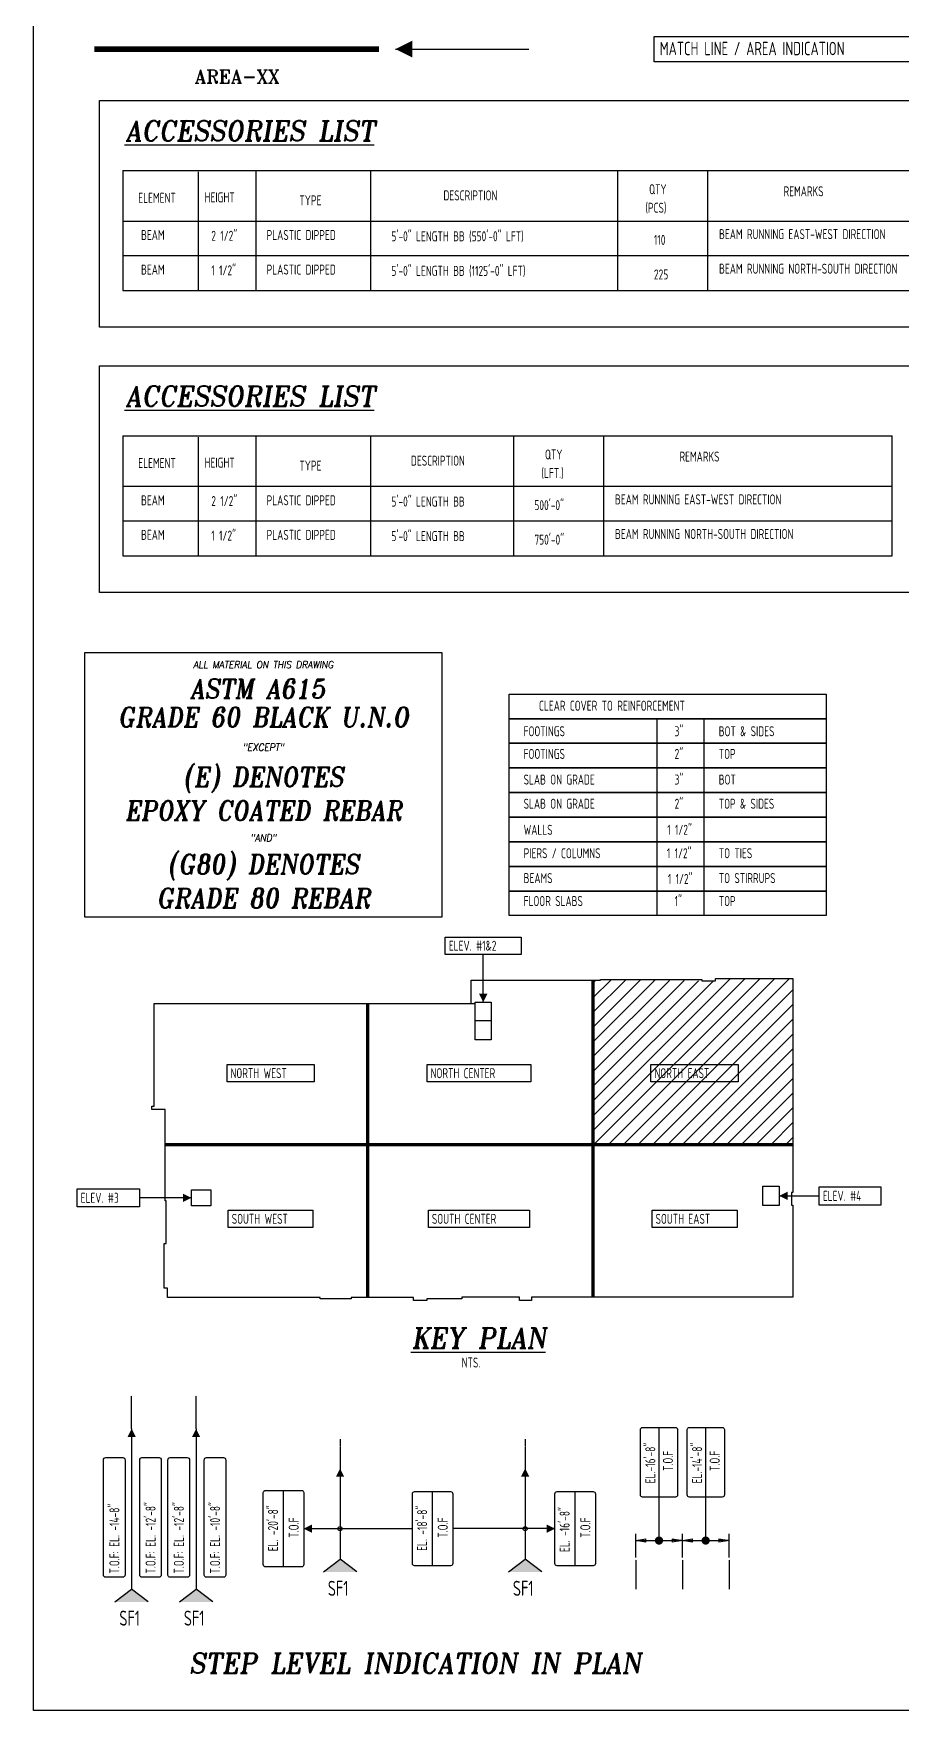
# Model space of a CAD drawing. Header units: inches. Extents: x -3675 to 25720, y -2273 to 5046.
# Drawn here: x -3122 to -2342, y -2273 to -767 of the extents above; entities that cross this region are included whole.
import ezdxf
from ezdxf.enums import TextEntityAlignment as Align

# ---------------------------------------------------------------- set-up
doc = ezdxf.new("R2010")
doc.units = ezdxf.units.IN
doc.header["$LTSCALE"] = 0.025
doc.header["$MEASUREMENT"] = 0
doc.linetypes.add('HIDDEN', pattern=[6, 3, -3])
doc.linetypes.add('PHANTOM', pattern=[2.5, 1.25, -0.25, 0.25, -0.25, 0.25, -0.25])
doc.layers.get('0').update_dxf_attribs({"linetype": 'CONTINUOUS'})
for name, color, linetype in [('0-25', 7, 'CONTINUOUS'), ('0-25TEXT', 7, 'CONTINUOUS'), ('0-35', 3, 'CONTINUOUS'), ('0-35TEXT', 3, 'CONTINUOUS'), ('0-50', 10, 'CONTINUOUS'), ('50', 1, 'CONTINUOUS'), ('DETAIL', 83, 'CONTINUOUS'), ('FOOTING MARK', 3, 'CONTINUOUS'), ('hidden', 7, 'HIDDEN'), ('MATCH LINE', 7, 'CONTINUOUS')]:
    doc.layers.add(name, color=color, linetype=linetype)
doc.styles.add('AR', font='ARCHQUIK.shx', dxfattribs={"width": 0.8})
doc.styles.add('ROMANT', font='romant')

# ---------------------------------------------------------------- blocks, each defined once
blk = doc.blocks.new('leadrblk')
blk.add_lwpolyline([(0, 0, 0, 1, 0), (1, 0, 1, 1, 0)], format="xyseb")
blk = doc.blocks.new('leadrdot')
at = {"const_width": 0.5}
blk.add_lwpolyline([(-0.25, 0, 1), (0.25, 0, 1)], format="xyb", close=True, dxfattribs=at)
blk = doc.blocks.new('_Closed')
at = {"color": 0, "linetype": 'ByBlock', "lineweight": -2}
for p, q in [((-1, 0.17), (0, 0)), ((-1, 0.17), (-1, -0.17)), ((0, 0), (-1, -0.17)), ((0, 0), (-1, 0))]:
    blk.add_line(p, q, dxfattribs=at)
blk = doc.blocks.new('*U31')
blk.add_lwpolyline([(0, -237.8), (0, 0), (320.5, 0), (320.5, -237.8)], close=True)
at = {"style": 'ROMANT', "oblique": 9, "width": 0.9}
for s, height, p in [('ALL MATERIAL ON THIS DRAWING', 6.498, (160.2, -14.2)), ('ASTM A615 ', 17.33, (160.2, -41.2)), ('GRADE 60 BLACK U.N.O', 17.328, (160.2, -66.7)), ('"EXCEPT"', 6.5, (160.2, -88.4)), ('(E) DENOTES', 17.328, (160.2, -120.3)), ('EPOXY COATED REBAR', 17.328, (160.2, -150.7)), ('"AND"', 6.5, (160.2, -169.7)), ('(G80) DENOTES', 17.328, (160.2, -198.8)), ('GRADE 80 REBAR', 17.328, (160.2, -229.2))]:
    blk.add_text(s, height=height, dxfattribs=at).set_placement(p, align=Align.CENTER)

msp = doc.modelspace()

# ---------------------------------------------------------------- hatches: boundary and pattern name
at = {"layer": '0-25TEXT'}
for points in [[(-2831.45059, -2148.47898), (-2846.45022, -2136.95927), (-2861.44984, -2148.47898)], [(-2665.21027, -2148.47898), (-2680.2099, -2136.95927), (-2695.20952, -2148.47898)], [(-3018.69494, -2175.29862), (-3033.69457, -2163.77891), (-3048.69419, -2175.29862)], [(-2960.77526, -2175.29862), (-2975.77489, -2163.77891), (-2990.77451, -2175.29862)]]:
    msp.add_hatch(color=256, dxfattribs=at).paths.add_polyline_path(points)
at = {"layer": '50'}
h = msp.add_hatch(dxfattribs=at)
h.set_pattern_fill('ANSI31', color=256, scale=75)
h.set_pattern_definition([(45, (-4936.935, -808.426), (-6.629126, 6.629126), [])])
h.paths.add_polyline_path([(-2439.68, -1764.73924), (-2439.68, -1615.51834), (-2509.36064, -1615.51834), (-2509.36064, -1617.67834), (-2521.57856, -1617.67834), (-2612.47784, -1616.59834), (-2612.47784, -1617.13888), (-2619.31856, -1617.13888), (-2619.31856, -1764.73924)])
h.paths.add_polyline_path([(-2566.29764, -1707.37746), (-2489.54936, -1707.37746), (-2489.54936, -1693.87746), (-2566.29764, -1693.87746)], flags=24)

# ---------------------------------------------------------------- linework, layer by layer
for p, q in [((-3041.52663, -890.20588), (-2257.96454, -890.20588)), ((-3041.52663, -1128.38782), (-2350.6372, -1128.38782))]:
    msp.add_line(p, q)
for points in [[(-3062.64787, -827.18739), (-2234.54431, -827.18739), (-2234.54431, -1030.74255), (-3062.64787, -1030.74255)], [(-3062.64787, -1065.36933), (-2326.99894, -1065.36933), (-2326.99894, -1268.92449), (-3062.64787, -1268.92449)]]:
    msp.add_lwpolyline(points, close=True)
for points in [[(-3041.52663, -890.20588), (-3041.52663, -997.90741), (-2257.96454, -997.90741), (-2257.96454, -890.20588)], [(-2973.91726, -891.40199), (-2973.91726, -997.90741)], [(-2922.15809, -890.20588), (-2922.15809, -997.90741)], [(-2819.06362, -890.20588), (-2819.06362, -997.90741)], [(-2597.24166, -890.20588), (-2597.24166, -997.90741)], [(-2516.46627, -890.20588), (-2516.46627, -997.90741)], [(-2257.96454, -935.82012), (-3041.52663, -935.82012)], [(-2257.96454, -966.86376), (-3041.52663, -966.86376)], [(-3041.52663, -1128.38782), (-3041.52663, -1236.08935), (-2350.6372, -1236.08935), (-2350.6372, -1128.38782)], [(-2922.15809, -1128.38782), (-2922.15809, -1236.08935)], [(-2819.06362, -1128.38782), (-2819.06362, -1236.08935)], [(-2690.70165, -1128.38782), (-2690.70165, -1236.08935)], [(-2609.92626, -1128.38782), (-2609.92626, -1236.08935)], [(-2973.91726, -1129.58393), (-2973.91726, -1236.08935)], [(-2350.6372, -1174.00206), (-3041.52663, -1174.00206)], [(-2350.6372, -1205.04571), (-3041.52663, -1205.04571)]]:
    msp.add_lwpolyline(points)
at = {"layer": '0-25TEXT'}
for p, q in [((-2861.44984, -2148.47898), (-2846.45022, -2136.95927)), ((-2831.45059, -2148.47898), (-2846.45022, -2136.95927)), ((-2695.20952, -2148.47898), (-2680.2099, -2136.95927)), ((-2665.21027, -2148.47898), (-2680.2099, -2136.95927)), ((-3048.69419, -2175.29862), (-3033.69457, -2163.77891)), ((-3018.69494, -2175.29862), (-3033.69457, -2163.77891)), ((-2990.77451, -2175.29862), (-2975.77489, -2163.77891)), ((-2960.77526, -2175.29862), (-2975.77489, -2163.77891))]:
    msp.add_line(p, q, dxfattribs=at)
for points in [[(-2796.66375, -781.09377), (-2677.04382, -781.09377)], [(-2717.84183, -1636.8402), (-2717.84183, -1594.18391)], [(-2980.03856, -1812.56388), (-3026.69474, -1812.56388)], [(-2451.91964, -1810.79283), (-2416.47698, -1810.79283)], [(-3033.69457, -2019.82891), (-3033.69457, -2163.77891)], [(-2975.77489, -2019.82891), (-2975.77489, -2163.77891)], [(-2846.45022, -2055.46367), (-2846.45022, -2136.95927)], [(-2680.2099, -2055.46367), (-2680.2099, -2136.95927)], [(-2559.9853, -2120.26195), (-2559.8817, -2081.3153)], [(-2518.06498, -2120.26195), (-2517.96138, -2081.3153)], [(-2879.10111, -2109.56964), (-2781.46839, -2109.56964)], [(-2653.44878, -2109.56964), (-2745.19173, -2109.56964)]]:
    msp.add_lwpolyline(points, dxfattribs=at)
at = {"layer": '0-25TEXT', "const_width": 3.69864}
for points in [[(-2561.83462, -2120.26195, 1), (-2558.13598, -2120.26195, 1)], [(-2519.9143, -2120.26195, 1), (-2516.21566, -2120.26195, 1)]]:
    msp.add_lwpolyline(points, format="xyb", close=True, dxfattribs=at)
at = {"layer": '0-35', "color": 1}
for p, q in [((-2561.87075, -1382.35417), (-2561.87075, -1559.17583)), ((-2519.70471, -1382.35417), (-2519.70471, -1559.17583))]:
    msp.add_line(p, q, dxfattribs=at)
msp.add_lwpolyline([(-2694.6503, -1360.25147), (-2409.85832, -1360.25147), (-2409.85832, -1559.17583), (-2694.6503, -1559.17583)], close=True, dxfattribs=at)
for points in [[(-2694.6503, -1382.35417), (-2409.85832, -1382.35417)], [(-2409.85832, -1382.35417), (-2694.6503, -1382.35417)], [(-2694.6503, -1404.45688), (-2409.85832, -1404.45688)], [(-2409.85832, -1404.45688), (-2694.6503, -1404.45688)], [(-2694.6503, -1426.55959), (-2409.85832, -1426.55959)], [(-2409.85832, -1426.55959), (-2694.6503, -1426.55959)], [(-2694.6503, -1448.66229), (-2409.85832, -1448.66229)], [(-2409.85832, -1448.66229), (-2694.6503, -1448.66229)], [(-2694.6503, -1470.765), (-2409.85832, -1470.765)], [(-2409.85832, -1470.765), (-2694.6503, -1470.765)], [(-2409.85832, -1492.86771), (-2694.6503, -1492.86771)], [(-2694.6503, -1492.86771), (-2409.85832, -1492.86771)], [(-2694.6503, -1514.97041), (-2409.85832, -1514.97041)], [(-2409.85832, -1514.97041), (-2694.6503, -1514.97041)], [(-2694.6503, -1537.07312), (-2409.85832, -1537.07312)], [(-2409.85832, -1537.07312), (-2694.6503, -1537.07312)]]:
    msp.add_lwpolyline(points, dxfattribs=at)
at = {"layer": '0-35'}
for points in [[(-3002.53874, -1853.42724), (-3002.53874, -1815.23766), (-3003.61664, -1815.23766), (-3003.61664, -1733.1891), (-3015.49874, -1733.1891), (-3015.49874, -1730.39376), (-3013.37793, -1730.39376), (-3013.37793, -1638.0196), (-2728.7582, -1638.0196), (-2728.7582, -1617.13888), (-2612.47784, -1617.13888), (-2612.47784, -1616.59834), (-2521.57856, -1616.59834), (-2521.57856, -1617.67834), (-2509.36064, -1617.67834), (-2509.36064, -1615.51834), (-2439.68, -1615.51834), (-2439.68, -1807.736), (-2440.92892, -1807.736), (-2440.92892, -1819.25838), (-2439.69491, -1819.25838), (-2439.69491, -1901.80042), (-2674.39964, -1901.80042), (-2674.39964, -1904.5987), (-2685.37892, -1904.5987), (-2685.37892, -1901.80042), (-2737.06921, -1901.80042), (-2737.06921, -1903.16003), (-2768.50352, -1903.16003), (-2768.50352, -1904.68709), (-2780.40273, -1904.68709), (-2780.40273, -1901.93803), (-2836.60999, -1901.93803), (-2836.60999, -1903.10484), (-2864.45094, -1903.10484), (-2864.45094, -1901.91855), (-3001.45874, -1901.91855), (-3001.45874, -1893.55691), (-3004.51784, -1893.55691), (-3004.51784, -1853.42724)], [(-2710.6749, -1670.56569), (-2725.00877, -1670.56569), (-2725.00877, -1636.8402), (-2710.6749, -1636.8402)], [(-2980.03856, -1805.4196), (-2962.39727, -1805.4196), (-2962.39727, -1819.70816), (-2980.03856, -1819.70816)], [(-2451.91964, -1819.54197), (-2466.59425, -1819.54197), (-2466.59425, -1802.0437), (-2451.91964, -1802.0437)]]:
    msp.add_lwpolyline(points, close=True, dxfattribs=at)
for points in [[(-2728.7582, -1638.0196), (-2725.00877, -1638.0196)], [(-2710.6749, -1653.70295), (-2725.00877, -1653.70295)]]:
    msp.add_lwpolyline(points, dxfattribs=at)
at = {"layer": '0-35TEXT'}
msp.add_lwpolyline([(-3121.78841, 283.49724), (-1026.37308, 283.49724), (-1026.37308, -2272.82815), (-3121.78841, -2272.82815)], close=True, dxfattribs=at)
at = {"layer": '0-50'}
for p, q in [((-2580.94546, -2135.55544), (-2580.94546, -2114.26195)), ((-2571.94546, -2120.26195), (-2548.02514, -2120.26195)), ((-2539.02514, -2135.55544), (-2539.02514, -2114.26195)), ((-2539.02514, -2135.55544), (-2539.02514, -2114.26195)), ((-2530.02514, -2120.26195), (-2506.10482, -2120.26195)), ((-2497.10482, -2135.55544), (-2497.10482, -2114.26195))]:
    msp.add_line(p, q, dxfattribs=at)
msp.add_lwpolyline([(-2564.46201, -769.74648), (-2305.02134, -769.74648), (-2305.02134, -792.44106), (-2564.46201, -792.44106)], close=True, dxfattribs=at)
for points in [[(-3058.96382, -2151.20076), (-3058.96382, -2047.84732, -0.4142135624), (-3056.96382, -2045.84732), (-3041.60283, -2045.84732, -0.4142135624), (-3039.60283, -2047.84732), (-3039.60283, -2151.20076, -0.4142135624), (-3041.60283, -2153.20076), (-3056.96382, -2153.20076, -0.4142135624)], [(-3026.43702, -2151.20076), (-3026.43702, -2047.84732, -0.4142135624), (-3024.43702, -2045.84732), (-3009.07604, -2045.84732, -0.4142135624), (-3007.07604, -2047.84732), (-3007.07604, -2151.20076, -0.4142135624), (-3009.07604, -2153.20076), (-3024.43702, -2153.20076, -0.4142135624)], [(-3001.04414, -2151.20076), (-3001.04414, -2047.84732, -0.4142135624), (-2999.04414, -2045.84732), (-2983.68315, -2045.84732, -0.4142135624), (-2981.68315, -2047.84732), (-2981.68315, -2151.20076, -0.4142135624), (-2983.68315, -2153.20076), (-2999.04414, -2153.20076, -0.4142135624)], [(-2968.51734, -2151.20076), (-2968.51734, -2047.84732, -0.4142135624), (-2966.51734, -2045.84732), (-2951.15636, -2045.84732, -0.4142135624), (-2949.15636, -2047.84732), (-2949.15636, -2151.20076, -0.4142135624), (-2951.15636, -2153.20076), (-2966.51734, -2153.20076, -0.4142135624)]]:
    msp.add_lwpolyline(points, format="xyb", close=True, dxfattribs=at)
at = {"layer": '50'}
for points in [[(-2751.91527, -1594.18391), (-2751.91527, -1578.57356), (-2683.7684, -1578.57356), (-2683.7684, -1594.18391)], [(-2947.99739, -1708.27746), (-2947.99739, -1692.97746), (-2869.69739, -1692.97746), (-2869.69739, -1708.27746)], [(-2768.2466, -1708.27746), (-2768.2466, -1692.97746), (-2675.05004, -1692.97746), (-2675.05004, -1708.27746)], [(-2567.19764, -1708.27746), (-2567.19764, -1692.97746), (-2488.89764, -1692.97746), (-2488.89764, -1708.27746)], [(-3082.64991, -1820.52423), (-3082.64991, -1804.60354), (-3026.69474, -1804.60354), (-3026.69474, -1820.52423)], [(-2360.52181, -1818.75318), (-2360.52181, -1802.83249), (-2416.47698, -1802.83249), (-2416.47698, -1818.75318)], [(-2946.88014, -1839.07038), (-2946.88014, -1823.77038), (-2870.81463, -1823.77038), (-2870.81463, -1839.07038)], [(-2767.12935, -1839.07038), (-2767.12935, -1823.77038), (-2676.16729, -1823.77038), (-2676.16729, -1839.07038)], [(-2676.16729, -1839.07038), (-2767.12935, -1839.07038), (-2767.12935, -1823.77038), (-2676.16729, -1823.77038)], [(-2566.20454, -1839.07038), (-2566.20454, -1823.77038), (-2489.89074, -1823.77038), (-2489.89074, -1839.07038)]]:
    msp.add_lwpolyline(points, close=True, dxfattribs=at)
at = {"layer": 'FOOTING MARK', "color": 1}
for p, q in [((-2559.8817, -2081.3153), (-2559.8817, -2018.65635)), ((-2517.85779, -2081.3153), (-2517.85779, -2018.65635)), ((-2897.23944, -2143.89912), (-2897.23944, -2075.24016)), ((-2763.33006, -2142.89912), (-2763.33006, -2076.24016)), ((-2635.31045, -2142.89912), (-2635.31045, -2076.24016))]:
    msp.add_line(p, q, dxfattribs=at)
for points in [[(-2576.71351, -2079.3153), (-2576.71351, -2020.65635, -0.4142135624), (-2574.71351, -2018.65635), (-2545.25709, -2018.65635, -0.4142135624), (-2543.25709, -2020.65635), (-2543.25709, -2079.3153, -0.4142135624), (-2545.25709, -2081.3153), (-2574.71351, -2081.3153, -0.4142135624)], [(-2534.68959, -2079.3153), (-2534.68959, -2020.65635, -0.4142135624), (-2532.68959, -2018.65635), (-2503.23317, -2018.65635, -0.4142135624), (-2501.23317, -2020.65635), (-2501.23317, -2079.3153, -0.4142135624), (-2503.23317, -2081.3153), (-2532.68959, -2081.3153, -0.4142135624)], [(-2915.37777, -2141.89912), (-2915.37777, -2077.24016, -0.4142135624), (-2913.37777, -2075.24016), (-2881.10111, -2075.24016, -0.4142135624), (-2879.10111, -2077.24016), (-2879.10111, -2141.89912, -0.4142135624), (-2881.10111, -2143.89912), (-2913.37777, -2143.89912, -0.4142135624)], [(-2781.46839, -2140.89912), (-2781.46839, -2078.24016, -0.4142135624), (-2779.46839, -2076.24016), (-2747.19173, -2076.24016, -0.4142135624), (-2745.19173, -2078.24016), (-2745.19173, -2140.89912, -0.4142135624), (-2747.19173, -2142.89912), (-2779.46839, -2142.89912, -0.4142135624)], [(-2653.44878, -2140.89912), (-2653.44878, -2078.24016, -0.4142135624), (-2651.44878, -2076.24016), (-2619.17212, -2076.24016, -0.4142135624), (-2617.17212, -2078.24016), (-2617.17212, -2140.89912, -0.4142135624), (-2619.17212, -2142.89912), (-2651.44878, -2142.89912, -0.4142135624)]]:
    msp.add_lwpolyline(points, format="xyb", close=True, dxfattribs=at)
at = {"layer": 'hidden'}
for p, q in [((-3033.69457, -2019.82891), (-3033.69457, -1990.42078)), ((-2975.77489, -2019.82891), (-2975.77489, -1990.42078)), ((-2846.45022, -2029.17375), (-2846.45022, -2055.46367)), ((-2680.2099, -2029.17375), (-2680.2099, -2055.46367)), ((-2580.94546, -2137.55544), (-2580.94546, -2163.84535)), ((-2539.02514, -2137.55544), (-2539.02514, -2163.84535)), ((-2497.02482, -2137.55544), (-2497.02482, -2163.84535))]:
    msp.add_line(p, q, dxfattribs=at)
at = {"layer": 'MATCH LINE', "linetype": 'PHANTOM', "ltscale": 10}
for points, const_width in [([(-2811.51678, -781.09377), (-3067.19565, -781.09377)], 5), ([(-2619.31856, -1617.13888), (-2619.31856, -1901.80042)], 3), ([(-2821.6382, -1638.0196), (-2821.6382, -1901.93803)], 3), ([(-3003.61664, -1764.73924), (-2439.68, -1764.73924)], 3)]:
    msp.add_lwpolyline(points, dxfattribs=dict(at, const_width=const_width))

# ---------------------------------------------------------------- block references
at = {"layer": '0-25'}
msp.add_blockref('*U31', (-3075.56081, -1322.84134), dxfattribs=at)
at = {"layer": '0-25TEXT'}
for p, xscale, yscale, zscale in [((-2796.66375, -781.09377), 14.99716535433071, 6.001889763779527, 2), ((-2980.03856, -1812.56388), -7.498582677165357, 3.000944881889763, 4), ((-2451.91964, -1810.79283), 7.498582677165357, 3.000944881889763, 4)]:
    msp.add_blockref('leadrblk', p, dxfattribs=dict(at, xscale=xscale, yscale=yscale, zscale=zscale))
for name, p, xscale, yscale, zscale, rotation in [('leadrblk', (-2717.84183, -1636.8402), -7.498582677165357, 3.000944881889763, 4, 270), ('leadrdot', (-2846.45022, -2109.56964), -7.498582677166293, 7.400000000001455, 7.4, 179.9999953943104), ('leadrdot', (-2680.2099, -2109.56964), -7.498582677166293, 7.400000000001455, 7.4, 179.9999953943104)]:
    msp.add_blockref(name, p, dxfattribs=dict(at, xscale=xscale, yscale=yscale, zscale=zscale, rotation=rotation))
at = {"layer": '0-25TEXT', "yscale": 3.000944881889763}
for p, xscale, rotation in [((-3033.69457, -2019.82891), 7.498582677165356, 270), ((-2975.77489, -2019.82891), 7.498582677165356, 270), ((-2846.45022, -2055.46367), 7.498582677165356, 270), ((-2680.2099, -2055.46367), 7.498582677165356, 270), ((-2879.10111, -2109.56964), 7.498582677165356, 4.605703438498847e-06), ((-2653.44878, -2109.56964), -7.498582677165356, 359.9999953942964)]:
    msp.add_blockref('leadrblk', p, dxfattribs=dict(at, xscale=xscale, rotation=rotation))
at = {"layer": '0-50', "xscale": 9, "yscale": 9, "zscale": 9, "rotation": 180}
for p in [(-2580.94546, -2120.26195), (-2539.02514, -2120.26195)]:
    msp.add_blockref('_Closed', p, dxfattribs=at)
at = {"layer": '0-50', "xscale": 9, "yscale": 9, "zscale": 9}
for p in [(-2539.02514, -2120.26195), (-2497.10482, -2120.26195)]:
    msp.add_blockref('_Closed', p, dxfattribs=at)

# ---------------------------------------------------------------- texts
at = {"color": 7, "linetype": 'Continuous', "style": 'ROMANT'}
msp.add_text('AREA-XX', height=12, dxfattribs=at).set_placement((-2938.95184, -811.84844), align=Align.CENTER)
at = {"linetype": 'Continuous', "style": 'ROMANT', "oblique": 9, "width": 0.95}
for p in [(-3039.40032, -863.47253), (-3039.40032, -1101.65447)]:
    msp.add_text('%%UACCESSORIES LIST', height=18, dxfattribs=at).set_placement(p)
at = {"color": 7, "linetype": 'Continuous', "style": 'ROMANT', "oblique": 9, "width": 0.95}
msp.add_text('%%UKEY PLAN', height=18, dxfattribs=at).set_placement((-2721.85297, -1947.38765), align=Align.CENTER)
msp.add_text('STEP LEVEL INDICATION IN PLAN', height=18, dxfattribs=at).set_placement((-2981.99949, -2239.42416))
at = {"layer": '0-35TEXT', "style": 'AR', "width": 0.8}
for s, height, p in [('MATCH LINE / AREA INDICATION', 12, (-2559.31913, -786.60909)), ('QTY', 8.999775, (-2568.91734, -911.4531)), ('ELEMENT', 8.999775, (-3027.71331, -919.17271)), ('HEIGHT', 8.999775, (-2968.14415, -918.77416)), ('TYPE', 8.999775, (-2882.99872, -921.43207)), ('DESCRIPTION', 8.999775, (-2753.61241, -917.00227)), ('(PCS)', 8.999775, (-2572.16993, -928.08018)), ('REMARKS', 8.999775, (-2448.15446, -913.28729)), ('2 1/2"', 8.999775, (-2962.09909, -953.25873)), ('PLASTIC DIPPED', 8.999775, (-2912.41585, -952.54687)), ('5\'-0" LENGTH BB (550\'-0" LFT)', 8.999775, (-2800.32932, -953.69379)), ('110', 8.999775, (-2564.53461, -956.92905)), ('BEAM RUNNING EAST-WEST DIRECTION', 8.999775, (-2506.04894, -951.77968)), ('1 1/2"', 8.999775, (-2962.09909, -984.30237)), ('PLASTIC DIPPED', 8.999775, (-2912.41585, -983.59051)), ('5\'-0" LENGTH BB (1125\'-0" LFT)', 8.999775, (-2800.32932, -984.73743)), ('BEAM RUNNING NORTH-SOUTH DIRECTION', 8.999775, (-2506.04894, -982.82332)), ('225', 8.999775, (-2564.53461, -987.97269)), ('QTY', 8.999775, (-2662.37733, -1149.63505)), ('REMARKS', 8.999775, (-2541.61445, -1151.46923)), ('ELEMENT', 8.999775, (-3027.71331, -1157.35465)), ('HEIGHT', 8.999775, (-2968.14415, -1156.9561)), ('TYPE', 8.999775, (-2882.99872, -1159.61401)), ('DESCRIPTION', 8.999775, (-2782.77719, -1155.18421)), ('(LFT.)', 8.999775, (-2665.62992, -1166.26212)), ('2 1/2"', 8.999775, (-2962.09909, -1191.44067)), ('PLASTIC DIPPED', 8.999775, (-2912.41585, -1190.72881)), ('5\'-0" LENGTH BB', 8.999775, (-2800.32932, -1191.87573)), ('500\'-0"', 8.999775, (-2671.91422, -1195.11099)), ('BEAM RUNNING EAST-WEST DIRECTION', 8.999775, (-2599.50893, -1189.96162)), ('1 1/2"', 8.999775, (-2962.09909, -1222.48432)), ('PLASTIC DIPPED', 8.999775, (-2912.41585, -1221.77245)), ('5\'-0" LENGTH BB', 8.999775, (-2800.32932, -1222.91937)), ('750\'-0"', 8.999775, (-2671.91422, -1226.15464)), ('BEAM RUNNING NORTH-SOUTH DIRECTION', 8.999775, (-2599.50893, -1221.00526)), ('CLEAR COVER TO REINFORCEMENT', 9, (-2667.79056, -1375.19547)), ('FOOTINGS', 9, (-2681.56738, -1398.11013)), ('3"', 9, (-2545.98248, -1398.11013)), ('BOT & SIDES', 9, (-2506.31501, -1398.11013)), ('FOOTINGS', 9, (-2681.56738, -1418.45932)), ('2"', 9, (-2545.98248, -1418.45932)), ('TOP', 9, (-2506.31501, -1418.45932)), ('SLAB ON GRADE', 9, (-2681.56738, -1441.48703)), ('3"', 9, (-2545.98248, -1441.48703)), ('BOT', 9, (-2506.31501, -1441.48703)), ('SLAB ON GRADE', 9, (-2681.56738, -1463.21186)), ('2"', 9, (-2545.98248, -1463.21186)), ('TOP & SIDES', 9, (-2506.31501, -1463.21186)), ('WALLS', 9, (-2681.56738, -1486.6011)), ('1 1/2"', 9, (-2552.59025, -1486.6011)), ('PIERS / COLUMNS', 9, (-2681.56738, -1507.6381)), ('1 1/2"', 9, (-2552.90608, -1507.6381)), ('TO TIES', 9, (-2506.31501, -1507.6381)), ('1 1/2"', 9, (-2552.03453, -1530.73504)), ('BEAMS', 9, (-2681.56738, -1529.97799)), ('TO STIRRUPS', 9, (-2506.31501, -1529.97799)), ('FLOOR SLABS', 9, (-2681.56738, -1550.58069)), ('1"', 9, (-2545.98248, -1550.58069)), ('TOP', 9, (-2506.31501, -1550.58069)), ('ELEV. #1&2', 9, (-2748.76527, -1590.72356)), ('NORTH WEST', 9, (-2944.84739, -1705.12746)), ('NORTH CENTER', 9, (-2765.0966, -1705.12746)), ('NORTH EAST', 9, (-2564.04764, -1705.12746)), ('ELEV. #4', 9, (-2412.84653, -1815.29283)), ('ELEV. #3', 9, (-3079.49991, -1817.06388)), ('SOUTH WEST', 9, (-2943.73014, -1835.92038)), ('SOUTH CENTER', 9, (-2763.97935, -1835.92038)), ('SOUTH EAST', 9, (-2563.05454, -1835.92038)), ('NTS.', 9, (-2737.21152, -1964.93591)), ('SF1', 13.499662, (-2857.45091, -2169.88623)), ('SF1', 13.499662, (-2691.21059, -2169.88623)), ('SF1', 13.499662, (-3044.69525, -2196.70588)), ('SF1', 13.499662, (-2986.77557, -2196.70588))]:
    msp.add_text(s, height=height, dxfattribs=at).set_placement(p)
at = {"layer": '0-35TEXT', "char_height": 8.999775, "width": 116.5532141, "attachment_point": 1, "style": 'AR'}
for insert in [(-3025.21698, -943.55282), (-3025.21698, -974.59647), (-3025.21698, -1181.73477), (-3025.21698, -1212.77841)]:
    msp.add_mtext('BEAM', dxfattribs=dict(at, insert=insert))
at = {"layer": 'DETAIL', "style": 'AR', "width": 0.8}
for s, p in [('T.O.F: EL. -14-8"', (-3044.66488, -2149.90787)), ('T.O.F: EL. -12\'-8"', (-3012.13809, -2149.90787)), ('T.O.F: EL. -12\'-8"', (-2986.7452, -2149.90787)), ('T.O.F: EL. -10\'-8"', (-2954.21841, -2149.90787))]:
    msp.add_text(s, height=8.999775, rotation=90, dxfattribs=at).set_placement(p)
at = {"layer": 'FOOTING MARK', "style": 'AR', "width": 0.8}
for s, p in [('EL.-16\'-8"', (-2563.29956, -2050.67434)), ('T.O.F', (-2547.45486, -2048.74674)), ('EL.-14\'-8"', (-2521.27564, -2050.67434)), ('T.O.F', (-2505.43094, -2048.74674)), ('EL. -20\'-8"', (-2902.16848, -2109.25816)), ('EL. -18\'-8"', (-2768.2591, -2109.25816)), ('EL. -16\'-8"', (-2640.23949, -2110.44112)), ('T.O.F', (-2883.60389, -2108.64157)), ('T.O.F', (-2749.69451, -2108.64157)), ('T.O.F', (-2621.6749, -2108.64157))]:
    msp.add_text(s, height=8.999775, rotation=90, dxfattribs=at).set_placement(p, align=Align.CENTER)

doc.saveas('drawing.dxf')
